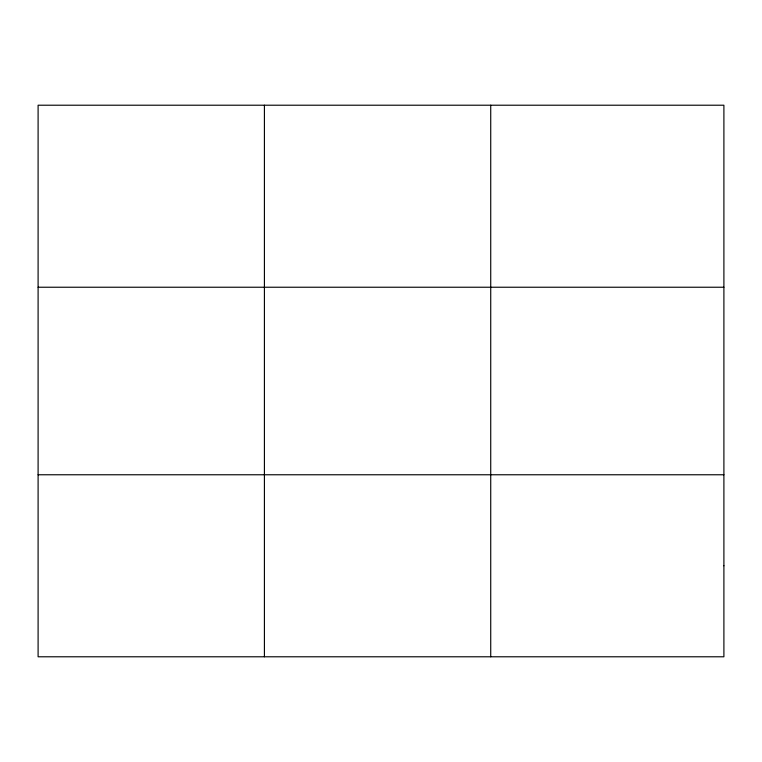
<?xml version="1.0" encoding="UTF-8"?>
<svg xmlns="http://www.w3.org/2000/svg" width="762" height="762" viewBox="0 0 762 762"><rect width="100%" height="100%" fill="white"/><g stroke="black" fill="none" stroke-linecap="round" stroke-linejoin="round"><path stroke-width="1.14" d="M264.414 656.787L264.414 105.213M490.728 656.787L490.728 105.213M38.1 287.236L723.9 287.236M38.1 474.764L723.9 474.764M723.9 565.775L723.9 656.787L38.1 656.787L38.1 105.213L723.9 105.213L723.9 565.775"/></g></svg>
